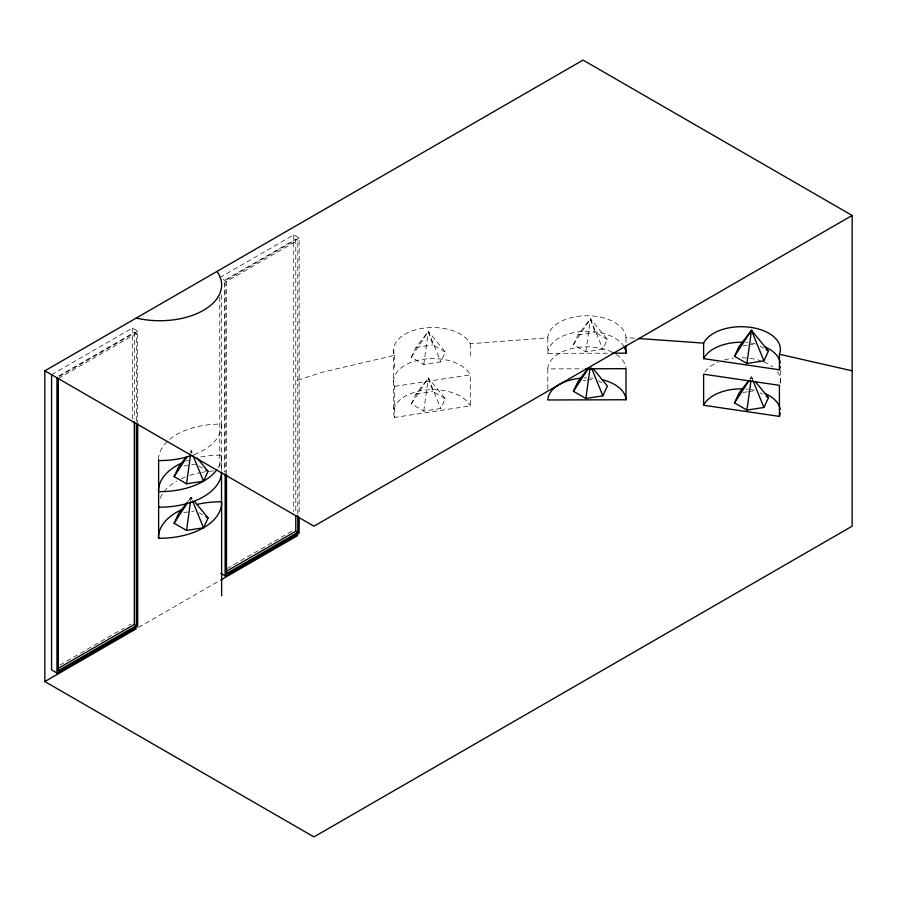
<?xml version="1.0" encoding="UTF-8"?>
<svg xmlns="http://www.w3.org/2000/svg" width="897" height="897" viewBox="0 0 897 897"><rect width="100%" height="100%" fill="white"/><g stroke="black" fill="none" stroke-linecap="round" stroke-linejoin="round"><path stroke-width="0.67" stroke-dasharray="4.49 3.36" d="M190.713 453.456L191.095 450.698L194.492 454.835M190.713 500.066L191.095 497.308L192.799 499.382M423.776 364.474L428.329 331.374L445.304 352.05L440.763 361.85L423.776 364.474L411.353 357.298L415.905 347.498L428.329 331.374L440.763 361.85M423.776 411.084L428.329 377.985L445.304 398.66L440.763 408.46L423.776 411.084L411.353 403.908L415.905 394.108L428.329 377.985L440.763 408.46M585.876 351.859L590.428 318.76L607.404 339.436L602.851 349.236L585.876 351.859L573.452 344.683L577.993 334.884L590.428 318.76L602.851 349.236M189.626 499.562L191.095 497.308L192.137 499.853M411.353 357.298L428.329 331.374L432.881 344.874L445.304 352.05M411.353 403.908L428.329 377.985L432.881 391.484L445.304 398.66M573.452 344.683L590.428 318.76L594.98 332.26L607.404 339.436M750.015 379.229L751.484 376.975L754.041 380.081M187.787 501.614L191.095 497.308L191.924 499.764M749.836 379.128L751.484 376.975L752.527 379.521M51.578 374.699L132.308 328.089L137.69 331.195L137.69 422.139M219.765 277.599L293.768 234.868L299.15 237.985L299.15 514.99M58.686 376.034L134.326 332.361L136.344 333.527L136.344 421.579M297.804 514.228L297.804 240.306L295.786 239.14L224.474 280.312L224.474 471.777M59.37 376.415L137.69 331.195M299.15 237.985L225.147 280.705L225.147 472.371M58.305 378.579L136.344 333.527M222.994 279.46L226.493 281.479L297.804 240.306M60.009 665.025L123.876 628.158M128.697 625.377L131.108 623.987M227.042 568.586L273.148 541.979M274.359 541.272L292.557 530.766M138.62 627.407L219.395 580.774M297.714 380.193L322.214 372.244L394.68 355.279A39.109 22.582 0 0 1 422.756 328.268A39.109 22.582 0 0 1 470.286 343.753L547.809 337.833A39.109 22.582 0 0 1 586.728 315.755A39.109 22.582 0 0 1 626.005 337.62L635.704 338.304M415.905 347.498L432.881 344.874M577.993 334.884L594.98 332.26M415.905 394.108L432.881 391.484M743.153 345.861L747.246 345.233M748.603 345.02L754.063 344.179M583.218 380.687L585.831 380.283M587.143 380.081L593.668 379.072M183.896 466.025L195.647 464.198M743.153 392.471L747.246 391.843M748.603 391.63L755.431 390.576L750.89 389.533M183.896 512.624L194.335 511.01M394.68 386.36L470.286 374.823L470.286 405.893L394.68 417.43L394.68 386.36A39.109 22.582 0 0 1 422.756 359.349A39.109 22.582 0 0 1 470.286 374.823M547.809 337.833L547.809 353.362L609.254 353.205M547.809 389.163L547.809 368.902L582.714 368.813M194.178 454.544A61.837 35.701 0 0 0 221.637 424.909L221.514 424.18L220.258 424.113A61.837 35.701 0 0 0 158.534 458.602M755.431 343.966L750.89 342.923A39.109 22.582 0 0 0 745.956 342.396M760.241 346.298L763.762 348.328M760.241 392.908L762.596 394.265M598.366 380.821L601.752 382.784M199.033 466.16L202.43 468.111M199.033 512.77L202.43 514.721M192.137 453.243L191.095 450.698L191.924 453.153M751.484 376.975L752.729 380.653M221.637 470.23L221.637 455.979L221.514 455.261L220.258 455.183A61.837 35.701 0 0 0 199.145 457.347M780.345 370.483L780.345 383.602M626.005 337.62L626.005 342.8M470.286 343.753L470.286 359.282M394.68 355.279L394.68 370.82M393.648 349.516L393.648 411.667M295.786 239.14L295.786 513.062M293.768 234.868L293.768 511.884M226.493 281.479L226.493 472.943M221.637 294.866L221.637 424.909M221.514 424.18L221.514 469.501M219.765 297.187L219.765 469.266M134.326 332.361L134.326 419.011M132.308 328.089L132.308 419.034M160.126 498.284A61.837 35.701 0 0 1 162.48 493.821M164.028 491.679A61.837 35.701 0 0 1 176.619 481.184M181.104 478.83A61.837 35.701 0 0 1 185.971 476.744M189.839 475.376A61.837 35.701 0 0 1 200.412 472.629M201.702 472.383A61.837 35.701 0 0 1 205.592 471.755M209.539 471.273A61.837 35.701 0 0 1 213.531 470.936M185.971 461.215A61.837 35.701 0 0 1 188.527 460.273M221.637 455.979A61.837 35.701 0 0 1 217.657 468.537M584.227 377.951A39.109 22.582 0 0 1 586.728 377.895M590.495 377.996A39.109 22.582 0 0 1 593.007 378.175M547.809 353.362A39.109 22.582 0 0 1 581.716 331.486A39.109 22.582 0 0 1 624.402 347.431M547.809 368.902A39.109 22.582 0 0 1 571.367 348.686A39.109 22.582 0 0 1 613.021 352.588M616.374 354.55A39.109 22.582 0 0 1 626.005 368.689M394.68 417.43A39.109 22.582 0 0 1 422.756 390.419A39.109 22.582 0 0 1 470.286 405.893M704.919 371.997A39.109 22.582 0 0 1 718.116 362.141M724.26 360.011A39.109 22.582 0 0 1 733.421 358.228M742.178 357.768A39.109 22.582 0 0 1 760.219 360.594M763.874 361.917A39.109 22.582 0 0 1 772.732 366.94M777.351 371.65A39.109 22.582 0 0 1 780.087 383.03M745.956 389.006A39.109 22.582 0 0 1 748.446 389.22"/><path stroke-width="1.35" d="M197.037 457.941L208.07 471.374L203.529 481.184L186.542 483.808L190.523 454.835M194.492 501.445L208.07 517.984L203.529 527.795L186.542 530.419L190.523 501.445M592.973 368.465L607.404 386.046L602.851 395.846L585.876 398.47L590.047 368.129M746.943 363.476L751.484 330.365L768.471 351.041L763.919 360.852L746.943 363.476L734.508 356.3L739.061 346.5L751.484 330.365L763.919 360.852M755.734 382.144L768.471 397.651L763.919 407.462L746.943 410.086L750.924 381.113M186.542 483.808L174.119 476.632L178.671 466.832L186.128 457.156M186.542 530.419L174.119 523.243L178.671 513.443L186.957 502.69M585.876 398.47L573.452 391.294L577.993 381.494L587.939 368.589M746.943 410.086L734.508 402.91L739.061 393.11L748.176 381.281M174.119 476.632L187.406 456.338M174.119 523.243L187.406 502.948M573.452 391.294L588.208 368.745M734.508 356.3L751.484 330.365M734.508 402.91L749.275 380.362M44.85 370.82L583.05 60.088L852.15 215.448L852.15 526.18L313.95 836.912L44.85 681.552L44.85 370.82L313.95 526.18L852.15 215.448M57.486 668.814L134.326 624.447L136.344 625.613L136.344 422.969M225.685 571.703L295.786 531.237L297.804 532.403L297.804 515.629M136.344 625.613L58.305 670.676L58.305 378.579M297.804 532.403L226.493 573.564L226.493 474.345M51.578 374.699L51.578 669.891L56.959 673.008L137.69 626.398L137.69 423.53M220.841 573.418L225.147 575.896L299.15 533.177L299.15 517.782M44.85 681.552L136.254 628.775M220.595 580.079L297.714 535.554M612.046 353.194L626.005 353.149L626.005 345.39M585.506 368.802L626.005 368.689L626.005 399.759L547.809 399.972A39.109 22.582 0 0 1 580.46 378.209M158.5 459.769L158.623 460.497L159.879 460.565A61.837 35.701 0 0 0 191.622 455.474M221.637 595.81L221.637 502.589L221.514 501.872L220.258 501.793A61.837 35.701 0 0 0 196.645 504.529M182.293 509.361A61.837 35.701 0 0 0 158.5 537.449L158.623 538.178L159.879 538.245A61.837 35.701 0 0 0 221.637 502.589M638.485 338.505L703.618 343.125A39.109 22.582 0 0 1 750.89 327.394A39.109 22.582 0 0 1 779.415 354.248L852.15 370.82M703.618 343.125L703.618 358.654L779.415 369.788A39.109 22.582 0 0 0 780.278 366.335M779.415 416.387L779.415 385.318L703.618 374.195L703.618 405.265L779.415 416.387A39.109 22.582 0 0 0 780.278 412.945M766.116 349.684L768.471 351.041M766.116 396.295L768.471 397.651M205.817 470.073L208.07 471.374M205.817 516.683L208.07 517.984M753.043 380.788L763.919 407.462M591.459 367.905L602.851 395.846M193.169 455.777L203.529 481.184M192.653 501.12L203.529 527.795M158.5 506.379L158.623 507.108L159.879 507.175A61.837 35.701 0 0 0 221.604 472.685M779.415 354.248L779.415 369.788M295.786 515.865L295.786 531.237M225.147 473.773L225.147 575.896M221.514 472.147L221.514 501.872M158.623 460.497L158.623 538.178M134.326 421.803L134.326 624.447M56.959 377.805L56.959 673.008M216.984 271.432A61.837 35.701 0 0 1 203.529 310.272A61.837 35.701 0 0 1 136.254 318.043M602.134 379.678A39.109 22.582 0 0 1 626.005 399.759M182.293 462.751A61.837 35.701 0 0 0 158.5 490.838L158.623 491.567L159.879 491.634A61.837 35.701 0 0 0 216.917 469.624M624.402 347.431A39.109 22.582 0 0 1 626.005 353.149M703.618 405.265A39.109 22.582 0 0 1 743.434 388.872M765.029 393.491A39.109 22.582 0 0 1 780.222 409.469M703.618 358.654A39.109 22.582 0 0 1 743.434 342.262M765.029 346.881A39.109 22.582 0 0 1 780.222 362.859"/></g></svg>
